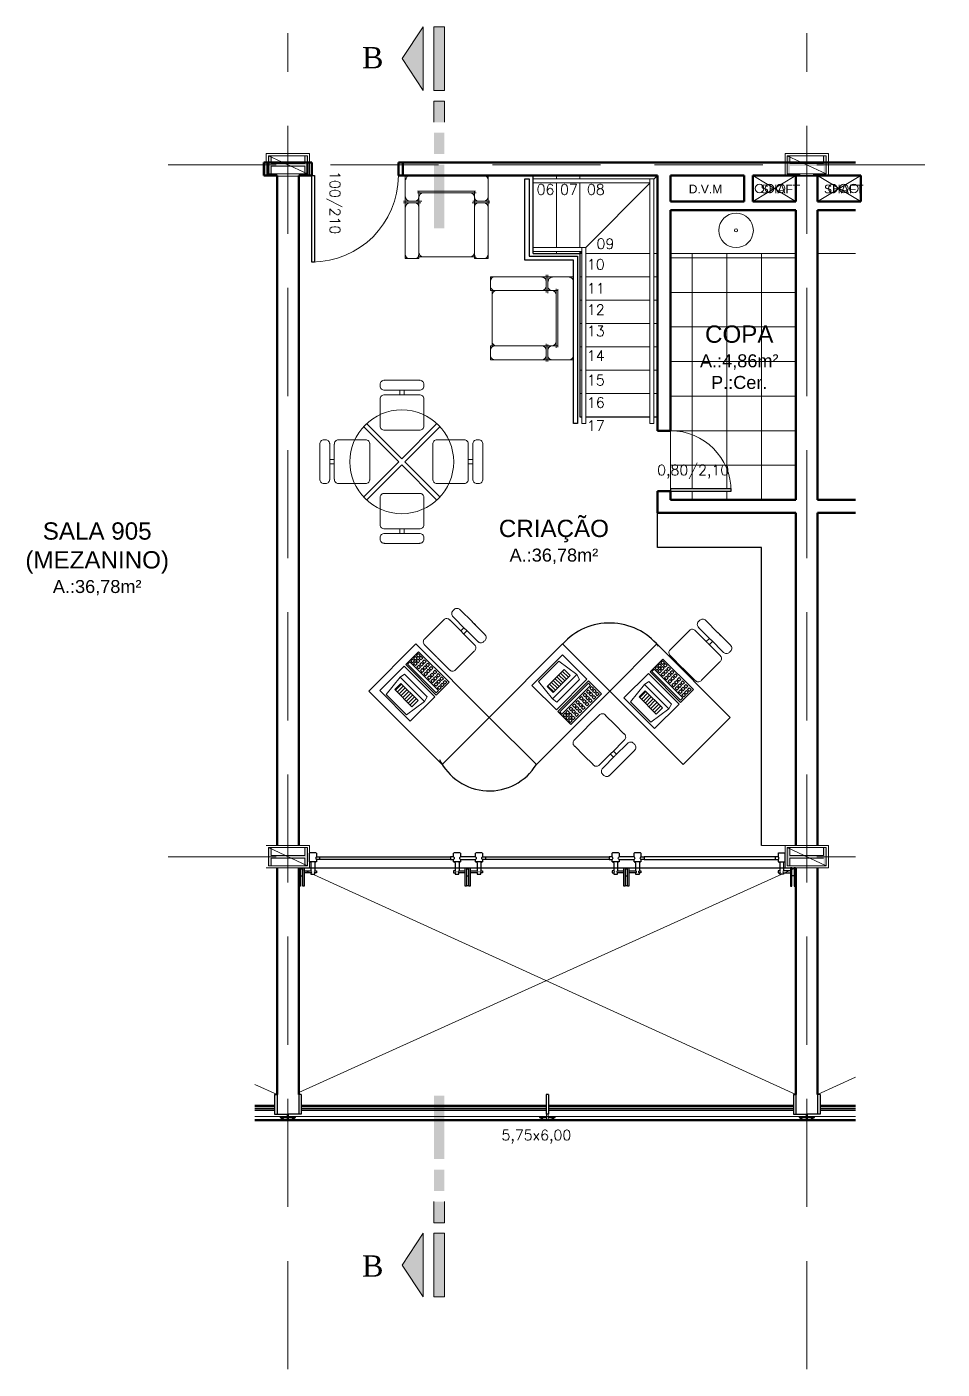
# Model space of a CAD drawing. Header units: millimetres. Extents: x 908.4 to 963.4, y 274.9 to 316.3.
# Drawn here: x 908.37 to 918.96, y 290.7 to 306.22 of the extents above; entities that cross this region are included whole.
import ezdxf

# ---------------------------------------------------------------- set-up
doc = ezdxf.new("R2010")
doc.units = ezdxf.units.MM
doc.header["$LTSCALE"] = 10
doc.linetypes.add('DASHED2', pattern=[0.375, 0.25, -0.125])
doc.layers.get('0').update_dxf_attribs({"color": 90})
for name, color, linetype, lineweight in [('CINZA', 252, 'Continuous', 13), ('cinza 03', 252, 'Continuous', 13), ('COR1', 90, 'Continuous', 13), ('COR2', 90, 'Continuous', 9), ('COTA', 90, 'Continuous', 9), ('HACHT', 90, 'Continuous', 9), ('HID', 16, 'Continuous', 20), ('linha estutura', 252, 'Continuous', 13), ('MOB', 90, 'Continuous', 13), ('PAREDES', 50, 'Continuous', 50), ('PAREDES 2', 1, 'Continuous', 50), ('Pilares', 16, 'Continuous', 20), ('pn 02', 16, 'Continuous', 20), ('PN-01', 90, 'Continuous', 13), ('PN-03', 180, 'Continuous', 30), ('texto', 16, 'Continuous', 20)]:
    doc.layers.add(name, color=color, linetype=linetype, lineweight=lineweight)
for name, color, linetype in [('ESCALERA', 90, 'Continuous'), ('OPCAO1', 90, 'Continuous'), ('VIDRO', 140, 'Continuous')]:
    doc.layers.add(name, color=color, linetype=linetype)
doc.styles.get("Standard").update_dxf_attribs({"font": 'simplex.shx'})

# ---------------------------------------------------------------- blocks, each defined once
blk = doc.blocks.new('peitoril1')
at = {"layer": 'ESCALERA'}
for p, q in [((-0.087, 0.129), (0.087, 0.129)), ((0.087, 0.098), (-0.087, 0.098))]:
    blk.add_line(p, q, dxfattribs=at)
for points in [[(-0.166, 0.17), (-0.16, 0.176)], [(-0.166, 0.17), (-0.166, 0.129)], [(-0.16, 0.176), (-0.135, 0.176)], [(-0.135, 0.176), (-0.093, 0.176)], [(-0.093, 0.176), (-0.087, 0.17)], [(-0.087, 0.129), (-0.087, 0.17)], [(0.087, 0.17), (0.093, 0.176)], [(0.087, 0.17), (0.087, 0.129)], [(0.093, 0.176), (0.119, 0.176)], [(0.119, 0.176), (0.161, 0.176)], [(0.161, 0.176), (0.167, 0.17)], [(0.167, 0.129), (0.167, 0.17)], [(-0.167, 0.129), (-0.202, 0.129), (-0.202, 0.098), (-0.167, 0.098)], [(-0.166, 0.099), (-0.166, 0.073), (-0.135, 0.073)], [(-0.166, 0.073), (-0.087, 0.073), (-0.087, 0.098)], [(-0.149, 0.059), (-0.149, -0.032)], [(-0.104, 0.059), (-0.104, -0.032)], [(0.104, 0), (-0.104, 0)], [(0.087, 0.073), (0.167, 0.073), (0.167, 0.098)], [(0.087, 0.098), (0.087, 0.073), (0.119, 0.073)], [(0.104, 0.059), (0.104, -0.032)], [(0.149, 0.059), (0.149, -0.032)], [(0.167, 0.129), (0.202, 0.129), (0.202, 0.098), (0.167, 0.098)], [(-0.149, -0.032), (-0.167, -0.032), (-0.167, -0.058), (-0.149, -0.058)], [(-0.104, -0.058), (-0.104, -0.071), (-0.149, -0.071), (-0.149, -0.058)], [(-0.026, -0.032), (-0.104, -0.032)], [(-0.104, -0.058), (-0.026, -0.058)], [(0.017, -0.008), (-0.01, -0.008)], [(0.017, -0.092), (-0.01, -0.092)], [(0.104, -0.032), (0.033, -0.032)], [(0.033, -0.058), (0.105, -0.058)], [(0.149, -0.058), (0.149, -0.071), (0.105, -0.071), (0.105, -0.058)], [(0.149, -0.032), (0.167, -0.032), (0.167, -0.058), (0.149, -0.058)], [(0.017, -0.202), (-0.01, -0.202)]]:
    blk.add_lwpolyline(points, dxfattribs=at)
for points in [[(-0.01, -0.21), (-0.01, 0), (-0.026, 0), (-0.026, -0.21)], [(0.033, -0.21), (0.033, 0), (0.017, 0), (0.017, -0.21)]]:
    blk.add_lwpolyline(points, close=True, dxfattribs=at)
for centre, radius, start, end in [((-0.177, 0.114), 0.0183, 303.7221, 56.3197), ((-0.172, 0.049), 0.0247, 22.7593, 77.2542), ((-0.081, 0.048), 0.0255, 102.7579, 156.0181), ((-0.077, 0.114), 0.0183, 123.6803, 236.2779), ((0.077, 0.114), 0.0183, 303.7221, 56.3197), ((0.082, 0.049), 0.0247, 22.7593, 77.2542), ((0.172, 0.048), 0.0255, 102.7579, 156.0181), ((0.177, 0.114), 0.0183, 123.6803, 236.2779), ((-0.155, -0.045), 0.0142, 296.1431, 64.1119), ((-0.098, -0.045), 0.0142, 115.274, 244.6765), ((0.098, -0.045), 0.0142, 296.1431, 64.1119), ((0.155, -0.045), 0.0142, 115.274, 244.6765)]:
    blk.add_arc(centre, radius, start, end, dxfattribs=at)
blk = doc.blocks.new('MICRO', base_point=(2350.3, 1440.6))
at = {"layer": 'MOB'}
for p, q in [((2300.1, 1399.9), (2300.1, 1439.9)), ((2300.1, 1439.9), (2350.1, 1439.9)), ((2308.2, 1437.8), (2304.5, 1412.2)), ((2341.6, 1437.8), (2308.2, 1437.8)), ((2344.3, 1412), (2341.6, 1437.8)), ((2350.1, 1439.9), (2350.1, 1399.9)), ((2310.6, 1416.7), (2310.6, 1426.7)), ((2310.6, 1426.7), (2338.5, 1426.7)), ((2338.5, 1416.7), (2310.6, 1416.7)), ((2313.6, 1416.7), (2313.6, 1426.7)), ((2316.6, 1416.7), (2316.6, 1426.7)), ((2319.6, 1416.7), (2319.6, 1426.7)), ((2322.6, 1416.7), (2322.6, 1426.7)), ((2325.6, 1416.7), (2325.6, 1426.7)), ((2328.6, 1416.7), (2328.6, 1426.7)), ((2331.6, 1416.7), (2331.6, 1426.7)), ((2334.6, 1416.7), (2334.6, 1426.7)), ((2337.6, 1416.7), (2337.6, 1426.7)), ((2338.5, 1426.7), (2338.5, 1416.7)), ((2350.1, 1399.9), (2300.1, 1399.9)), ((2300.1, 1397.3), (2350.1, 1397.3)), ((2300.1, 1376.3), (2300.1, 1397.3)), ((2304.5, 1412.2), (2306.3, 1406)), ((2344.3, 1412), (2304.5, 1412.2)), ((2306.3, 1406), (2343.3, 1406)), ((2343.3, 1406), (2344.3, 1412)), ((2350.1, 1397.3), (2350.1, 1376.3)), ((2302.1, 1391.8), (2302.1, 1395.4)), ((2302.1, 1395.4), (2349, 1395.4)), ((2349, 1391.8), (2302.1, 1391.8)), ((2305.1, 1390.2), (2302.1, 1390.2)), ((2302.1, 1390.2), (2302.1, 1387.2)), ((2302.1, 1387.2), (2305.1, 1387.2)), ((2302.1, 1385.7), (2302.1, 1382.7)), ((2305.1, 1385.7), (2302.1, 1385.7)), ((2302.1, 1382.7), (2305.1, 1382.7)), ((2305.1, 1387.2), (2305.1, 1390.2)), ((2305.1, 1382.7), (2305.1, 1385.7)), ((2307.6, 1390.2), (2310.6, 1390.2)), ((2307.6, 1387.2), (2307.6, 1390.2)), ((2310.6, 1387.2), (2307.6, 1387.2)), ((2307.6, 1382.7), (2307.6, 1385.7)), ((2307.6, 1385.7), (2310.6, 1385.7)), ((2310.6, 1382.7), (2307.6, 1382.7)), ((2310.6, 1390.2), (2310.6, 1387.2)), ((2310.6, 1385.7), (2310.6, 1382.7)), ((2316.2, 1390.2), (2313.2, 1390.2)), ((2313.2, 1390.2), (2313.2, 1387.2)), ((2313.2, 1387.2), (2316.2, 1387.2)), ((2313.2, 1385.7), (2313.2, 1382.7)), ((2316.2, 1385.7), (2313.2, 1385.7)), ((2313.2, 1382.7), (2316.2, 1382.7)), ((2316.2, 1387.2), (2316.2, 1390.2)), ((2316.2, 1382.7), (2316.2, 1385.7)), ((2318.7, 1390.2), (2321.7, 1390.2)), ((2318.7, 1387.2), (2318.7, 1390.2)), ((2321.7, 1387.2), (2318.7, 1387.2)), ((2318.7, 1382.7), (2318.7, 1385.7)), ((2318.7, 1385.7), (2321.7, 1385.7)), ((2321.7, 1382.7), (2318.7, 1382.7)), ((2321.7, 1390.2), (2321.7, 1387.2)), ((2321.7, 1385.7), (2321.7, 1382.7)), ((2327.8, 1390.2), (2324.8, 1390.2)), ((2324.8, 1390.2), (2324.8, 1387.2)), ((2324.8, 1387.2), (2327.8, 1387.2)), ((2324.8, 1385.7), (2324.8, 1382.7)), ((2327.8, 1385.7), (2324.8, 1385.7)), ((2324.8, 1382.7), (2327.8, 1382.7)), ((2327.8, 1387.2), (2327.8, 1390.2)), ((2327.8, 1382.7), (2327.8, 1385.7)), ((2330.3, 1390.2), (2333.3, 1390.2)), ((2330.3, 1387.2), (2330.3, 1390.2)), ((2333.3, 1387.2), (2330.3, 1387.2)), ((2330.3, 1382.7), (2330.3, 1385.7)), ((2330.3, 1385.7), (2333.3, 1385.7)), ((2333.3, 1382.7), (2330.3, 1382.7)), ((2333.3, 1390.2), (2333.3, 1387.2)), ((2333.3, 1385.7), (2333.3, 1382.7)), ((2338.9, 1390.2), (2335.9, 1390.2)), ((2335.9, 1390.2), (2335.9, 1387.2)), ((2335.9, 1387.2), (2338.9, 1387.2)), ((2335.9, 1385.7), (2335.9, 1382.7)), ((2338.9, 1385.7), (2335.9, 1385.7)), ((2335.9, 1382.7), (2338.9, 1382.7)), ((2338.9, 1387.2), (2338.9, 1390.2)), ((2338.9, 1382.7), (2338.9, 1385.7)), ((2341.4, 1390.2), (2344.4, 1390.2)), ((2341.4, 1387.2), (2341.4, 1390.2)), ((2344.4, 1387.2), (2341.4, 1387.2)), ((2341.4, 1382.7), (2341.4, 1385.7)), ((2341.4, 1385.7), (2344.4, 1385.7)), ((2344.4, 1382.7), (2341.4, 1382.7)), ((2344.4, 1390.2), (2344.4, 1387.2)), ((2344.4, 1385.7), (2344.4, 1382.7)), ((2348.9, 1390.2), (2345.9, 1390.2)), ((2345.9, 1390.2), (2345.9, 1387.2)), ((2345.9, 1387.2), (2348.9, 1387.2)), ((2345.9, 1385.7), (2345.9, 1382.7)), ((2348.9, 1385.7), (2345.9, 1385.7)), ((2345.9, 1382.7), (2348.9, 1382.7)), ((2348.9, 1387.2), (2348.9, 1390.2)), ((2348.9, 1382.7), (2348.9, 1385.7)), ((2349, 1395.4), (2349, 1391.8)), ((2350.1, 1376.3), (2300.1, 1376.3)), ((2305.1, 1381.1), (2302.1, 1381.1)), ((2302.1, 1381.1), (2302.1, 1378.1)), ((2302.1, 1378.1), (2305.1, 1378.1)), ((2305.1, 1378.1), (2305.1, 1381.1)), ((2307.6, 1381.1), (2310.6, 1381.1)), ((2307.6, 1378.1), (2307.6, 1381.1)), ((2310.6, 1378.1), (2307.6, 1378.1)), ((2310.6, 1381.1), (2310.6, 1378.1)), ((2316.2, 1381.1), (2313.2, 1381.1)), ((2313.2, 1381.1), (2313.2, 1378.1)), ((2313.2, 1378.1), (2316.2, 1378.1)), ((2316.2, 1378.1), (2316.2, 1381.1)), ((2318.7, 1381.1), (2321.7, 1381.1)), ((2318.7, 1378.1), (2318.7, 1381.1)), ((2321.7, 1378.1), (2318.7, 1378.1)), ((2321.7, 1381.1), (2321.7, 1378.1)), ((2327.8, 1381.1), (2324.8, 1381.1)), ((2324.8, 1381.1), (2324.8, 1378.1)), ((2324.8, 1378.1), (2327.8, 1378.1)), ((2327.8, 1378.1), (2327.8, 1381.1)), ((2330.3, 1381.1), (2333.3, 1381.1)), ((2330.3, 1378.1), (2330.3, 1381.1)), ((2333.3, 1378.1), (2330.3, 1378.1)), ((2333.3, 1381.1), (2333.3, 1378.1)), ((2338.9, 1381.1), (2335.9, 1381.1)), ((2335.9, 1381.1), (2335.9, 1378.1)), ((2335.9, 1378.1), (2338.9, 1378.1)), ((2338.9, 1378.1), (2338.9, 1381.1)), ((2341.4, 1381.1), (2344.4, 1381.1)), ((2341.4, 1378.1), (2341.4, 1381.1)), ((2344.4, 1378.1), (2341.4, 1378.1)), ((2344.4, 1381.1), (2344.4, 1378.1)), ((2348.9, 1381.1), (2345.9, 1381.1)), ((2345.9, 1381.1), (2345.9, 1378.1)), ((2345.9, 1378.1), (2348.9, 1378.1)), ((2348.9, 1378.1), (2348.9, 1381.1))]:
    blk.add_line(p, q, dxfattribs=at)
blk = doc.blocks.new('CAD1', base_point=(2240.5, 1414.4))
at = {"layer": 'MOB'}
for p, q in [((2220.4, 1471.9), (2240.4, 1471.9)), ((2220.4, 1460.3), (2240.4, 1460.3)), ((2240.8, 1471.9), (2235.8, 1471.9)), ((2238.1, 1455.2), (2238.1, 1460.2)), ((2260.7, 1471.9), (2240.7, 1471.9)), ((2260.7, 1460.3), (2240.7, 1460.3)), ((2243.1, 1455.2), (2243.1, 1460.2)), ((2215.4, 1449.5), (2215.4, 1434.6)), ((2220.4, 1455.1), (2240.4, 1455.1)), ((2260.8, 1455.1), (2240.8, 1455.1)), ((2265.8, 1449.5), (2265.8, 1434.6)), ((2215.4, 1419.7), (2215.4, 1434.6)), ((2265.8, 1419.7), (2265.8, 1434.6)), ((2220.4, 1414.1), (2240.4, 1414.1)), ((2260.8, 1414.1), (2240.8, 1414.1))]:
    blk.add_line(p, q, dxfattribs=at)
for centre, radius, start, end in [((2219.9, 1467.2), 4.62, 95.5332, 192.8921), ((2219.9, 1465.1), 4.62, 167.1079, 264.4668), ((2220.4, 1468.5), 3.39, 90, 107.4505), ((2220.4, 1463.7), 3.39, 252.5495, 270), ((2260.7, 1468.5), 3.39, 72.5495, 90), ((2260.7, 1463.7), 3.39, 270, 287.4505), ((2261.2, 1467.2), 4.62, 347.1079, 84.4668), ((2261.2, 1465.1), 4.62, 275.5332, 12.8921), ((2219.9, 1450.4), 4.62, 95.5332, 192.8921), ((2220.4, 1451.7), 3.39, 90, 107.4505), ((2260.7, 1451.7), 3.39, 72.5495, 90), ((2261.3, 1450.4), 4.62, 347.1079, 84.4668), ((2219.9, 1418.8), 4.62, 167.1079, 264.4668), ((2220.4, 1417.7), 3.57, 253.5636, 270), ((2260.7, 1417.7), 3.57, 270, 286.4364), ((2261.3, 1418.8), 4.62, 275.5332, 12.8921)]:
    blk.add_arc(centre, radius, start, end, dxfattribs=at)
blk = doc.blocks.new('sofa1l')
at = {"layer": 'COR1'}
for p, q in [((-0.5, 0.644), (-0.288, 0.644)), ((-0.5, 0.624), (-0.298, 0.624)), ((-0.339, 0.74), (0.341, 0.74)), ((-0.336, 0.76), (0.333, 0.76)), ((-0.32, -0.02), (-0.32, 0.76)), ((0.295, 0.624), (0.5, 0.624)), ((0.302, 0.644), (0.5, 0.644)), ((0.32, 0.76), (0.32, -0.02))]:
    blk.add_line(p, q, dxfattribs=at)
for centre, start, end in [((-0.424, 0.89), 90, 180), ((0.43, 0.89), 360, 90), ((-0.425, 0.696), 180, 270), ((-0.425, 0.576), 90, 180), ((-0.37, 0.694), 270, 360), ((-0.37, 0.574), 360, 90), ((-0.27, 0.69), 90, 180), ((0.27, 0.69), 360, 90), ((0.37, 0.694), 180, 270), ((0.37, 0.574), 90, 180), ((0.43, 0.694), 270, 360), ((0.43, 0.574), 360, 90), ((-0.43, 0.03), 180, 270), ((-0.37, 0.03), 270, 360), ((-0.27, 0.05), 180, 270), ((0.27, 0.05), 270, 360), ((0.37, 0.03), 180, 270), ((0.43, 0.03), 270, 360)]:
    blk.add_arc(centre, 0.05, start, end, dxfattribs=at)
at = {"layer": 'COR2'}
for p, q in [((-0.48, 0.94), (0.48, 0.94)), ((-0.48, -0.02), (-0.48, 0.94)), ((0.48, 0.94), (0.48, -0.02)), ((0.32, 0), (-0.32, 0)), ((-0.32, -0.02), (-0.48, -0.02)), ((0.48, -0.02), (0.32, -0.02))]:
    blk.add_line(p, q, dxfattribs=at)

msp = doc.modelspace()

# ---------------------------------------------------------------- hatches: boundary and pattern name
at = {"layer": 'cinza 03'}
h = msp.add_hatch(dxfattribs=at)
h.set_pattern_fill('_USER', color=256, scale=0.4, style=0, double=1, pattern_type=0)
h.set_pattern_definition([(0, (917.2645, 300.747), (0, 0.4), []), (90, (917.2645, 300.747), (-0.4, 2e-17), [])])
h.paths.add_polyline_path([(917.265, 303.597), (915.815, 303.597), (915.815, 301.547, -0.401712), (916.514, 300.877), (916.515, 300.877), (916.515, 300.847), (915.815, 300.847), (915.815, 300.747), (917.265, 300.747)])
h.paths.add_polyline_path([(915.815, 301.547), (915.815, 300.877), (916.514, 300.877, 0.401712)], flags=16)
h.paths.add_polyline_path([(916.106, 302.814), (917.111, 302.814), (917.111, 301.889), (916.106, 301.889)], flags=24)
h.paths.add_polyline_path([(915.614, 300.947), (916.574, 300.947), (916.574, 301.221), (915.614, 301.221)], flags=9)
at = {"layer": 'Pilares'}
for points in [[(911.165, 304.727), (911.165, 304.517), (911.195, 304.517), (911.195, 304.607), (911.585, 304.607), (911.585, 304.517), (911.615, 304.517), (911.615, 304.727), (911.585, 304.727), (911.585, 304.637), (911.195, 304.637), (911.195, 304.727)], [(917.165, 304.727), (917.165, 304.517), (917.195, 304.517), (917.195, 304.607), (917.585, 304.607), (917.585, 304.517), (917.615, 304.517), (917.615, 304.727), (917.585, 304.727), (917.585, 304.637), (917.195, 304.637), (917.195, 304.727)], [(911.165, 296.727), (911.165, 296.517), (911.195, 296.517), (911.195, 296.607), (911.585, 296.607), (911.585, 296.517), (911.615, 296.517), (911.615, 296.727), (911.585, 296.727), (911.585, 296.637), (911.195, 296.637), (911.195, 296.727)], [(917.165, 296.727), (917.165, 296.517), (917.195, 296.517), (917.195, 296.607), (917.585, 296.607), (917.585, 296.517), (917.615, 296.517), (917.615, 296.727), (917.585, 296.727), (917.585, 296.637), (917.195, 296.637), (917.195, 296.727)]]:
    msp.add_hatch(color=256, dxfattribs=at).paths.add_polyline_path(points)
at = {"layer": 'PN-01', "ltscale": 0.05}
h = msp.add_hatch(color=256, dxfattribs=at)
h.paths.add_polyline_path([(912.71, 305.849), (912.955, 306.217), (912.955, 305.482)])
h.paths.add_polyline_path([(913.078, 305.482), (913.078, 306.217), (913.2, 306.217), (913.2, 305.482)])
h.paths.add_polyline_path([(913.078, 305.114), (913.078, 305.359), (913.2, 305.359), (913.2, 305.114)])
h.paths.add_polyline_path([(913.078, 304.747), (913.078, 304.992), (913.2, 304.992), (913.2, 304.747)])
h.paths.add_polyline_path([(913.078, 304.262), (913.078, 304.624), (913.2, 304.624), (913.2, 304.262)])
h.paths.add_polyline_path([(913.078, 303.889), (913.078, 304.262), (913.2, 304.262), (913.2, 303.889)])
h = msp.add_hatch(color=256, dxfattribs=at)
h.paths.add_polyline_path([(912.71, 291.901), (912.955, 291.534), (912.955, 292.269)])
h.paths.add_polyline_path([(913.078, 292.269), (913.078, 291.534), (913.2, 291.534), (913.2, 292.269)])
h.paths.add_polyline_path([(913.078, 292.636), (913.078, 292.391), (913.2, 292.391), (913.2, 292.636)])
h.paths.add_polyline_path([(913.078, 293.004), (913.078, 292.759), (913.2, 292.759), (913.2, 293.004)])
h.paths.add_polyline_path([(913.078, 293.488), (913.078, 293.126), (913.2, 293.126), (913.2, 293.488)])
h.paths.add_polyline_path([(913.078, 293.861), (913.078, 293.488), (913.2, 293.488), (913.2, 293.861)])

# ---------------------------------------------------------------- linework, layer by layer
at = {"layer": 'CINZA'}
for p, q in [((911.235, 293.744), (911.006, 293.744)), ((911.235, 293.729), (911.006, 293.729)), ((911.235, 293.71), (911.006, 293.71)), ((911.235, 293.695), (911.006, 293.695)), ((914.375, 293.744), (911.545, 293.744)), ((914.375, 293.729), (911.545, 293.729)), ((914.375, 293.71), (911.545, 293.71)), ((914.375, 293.695), (911.545, 293.695)), ((917.235, 293.744), (914.405, 293.744)), ((917.235, 293.729), (914.405, 293.729)), ((917.235, 293.71), (914.405, 293.71)), ((917.235, 293.695), (914.405, 293.695)), ((917.955, 293.744), (917.545, 293.744)), ((917.955, 293.729), (917.545, 293.729)), ((917.955, 293.71), (917.545, 293.71)), ((917.955, 293.695), (917.545, 293.695))]:
    msp.add_line(p, q, dxfattribs=at)
at = {"layer": 'cinza 03'}
for p, q in [((917.265, 304.197), (916.765, 304.497)), ((916.765, 304.197), (917.265, 304.497)), ((917.315, 304.497), (917.465, 304.497)), ((917.465, 304.497), (917.315, 304.497)), ((917.315, 304.497), (917.465, 304.497)), ((917.465, 304.497), (917.315, 304.497)), ((917.515, 304.197), (918.015, 304.497)), ((918.015, 304.197), (917.515, 304.497)), ((915.815, 300.847), (915.815, 301.547))]:
    msp.add_line(p, q, dxfattribs=at)
for centre in [(916.844, 304.347), (916.959, 304.347), (917.088, 304.347), (917.691, 304.347), (917.82, 304.347), (917.935, 304.347)]:
    msp.add_circle(centre, 0.05, dxfattribs=at)
for centre, radius, start, end in [((911.668, 304.497), 1, 270, 0), ((915.815, 300.847), 0.7, 0, 90)]:
    msp.add_arc(centre, radius, start, end, dxfattribs=at)
at = {"layer": 'ESCALERA'}
for p, q in [((911.755, 296.621), (913.271, 296.621)), ((913.271, 296.59), (911.755, 296.59)), ((913.675, 296.621), (915.104, 296.621)), ((915.104, 296.59), (913.675, 296.59)), ((917.024, 296.621), (915.508, 296.621)), ((915.508, 296.59), (917.024, 296.59))]:
    msp.add_line(p, q, dxfattribs=at)
for points in [[(911.64, 296.565), (911.64, 296.662)], [(911.688, 296.668), (911.646, 296.668)], [(911.713, 296.668), (911.688, 296.668)], [(911.719, 296.591), (911.719, 296.565), (911.688, 296.565)], [(911.719, 296.662), (911.713, 296.668)], [(911.719, 296.662), (911.719, 296.621)], [(911.719, 296.621), (911.755, 296.621), (911.755, 296.59), (911.719, 296.59)], [(917.06, 296.621), (917.024, 296.621), (917.024, 296.59), (917.06, 296.59)], [(917.06, 296.662), (917.066, 296.668)], [(917.06, 296.662), (917.06, 296.621)], [(917.06, 296.591), (917.06, 296.565), (917.091, 296.565)], [(917.066, 296.668), (917.091, 296.668)], [(917.091, 296.668), (917.133, 296.668)], [(917.14, 296.565), (917.14, 296.662)], [(911.535, 296.484), (911.563, 296.484)], [(911.579, 296.46), (911.657, 296.46)], [(911.657, 296.434), (911.579, 296.434)], [(911.719, 296.565), (911.64, 296.565)], [(911.657, 296.551), (911.657, 296.46)], [(911.657, 296.434), (911.657, 296.421), (911.702, 296.421), (911.702, 296.434)], [(911.702, 296.551), (911.702, 296.46)], [(911.702, 296.46), (911.72, 296.46), (911.72, 296.434), (911.702, 296.434)], [(917.077, 296.46), (917.059, 296.46), (917.059, 296.434), (917.077, 296.434)], [(917.06, 296.565), (917.14, 296.565)], [(917.077, 296.551), (917.077, 296.46)], [(917.122, 296.434), (917.122, 296.421), (917.077, 296.421), (917.077, 296.434)], [(917.122, 296.551), (917.122, 296.46)], [(917.2, 296.46), (917.122, 296.46)], [(917.122, 296.434), (917.2, 296.434)], [(917.244, 296.484), (917.216, 296.484)], [(911.535, 296.4), (911.563, 296.4)], [(917.244, 296.4), (917.216, 296.4)]]:
    msp.add_lwpolyline(points, dxfattribs=at)
for points in [[(911.519, 296.282), (911.519, 296.492), (911.535, 296.492), (911.535, 296.282)], [(911.563, 296.282), (911.563, 296.492), (911.579, 296.492), (911.579, 296.282)], [(917.216, 296.282), (917.216, 296.492), (917.2, 296.492), (917.2, 296.282)], [(917.26, 296.282), (917.26, 296.492), (917.244, 296.492), (917.244, 296.282)]]:
    msp.add_lwpolyline(points, close=True, dxfattribs=at)
for centre, radius, start, end in [((911.73, 296.606), 0.0183, 123.6803, 236.2779), ((917.049, 296.606), 0.0183, 303.7221, 56.3197), ((911.634, 296.54), 0.0255, 23.9819, 77.2421), ((911.651, 296.447), 0.0142, 295.3235, 64.726), ((911.708, 296.447), 0.0142, 115.8881, 243.8569), ((911.724, 296.541), 0.0247, 102.7458, 157.2407), ((917.055, 296.541), 0.0247, 22.7593, 77.2542), ((917.071, 296.447), 0.0142, 296.1431, 64.1119), ((917.128, 296.447), 0.0142, 115.274, 244.6765), ((917.145, 296.54), 0.0255, 102.7579, 156.0181)]:
    msp.add_arc(centre, radius, start, end, dxfattribs=at)
at = {"layer": 'HACHT'}
for p, q in [((911.235, 293.749), (911.006, 293.749)), ((911.235, 293.689), (911.006, 293.689)), ((914.375, 293.749), (911.545, 293.749)), ((914.375, 293.689), (911.545, 293.689)), ((917.235, 293.749), (914.405, 293.749)), ((917.235, 293.689), (914.405, 293.689)), ((917.955, 293.749), (917.545, 293.749)), ((917.955, 293.689), (917.545, 293.689)), ((911.398, 293.583), (911.381, 293.583)), ((911.381, 293.583), (911.398, 293.583)), ((911.398, 293.583), (911.381, 293.583)), ((911.381, 293.583), (911.398, 293.583)), ((914.398, 293.583), (914.381, 293.583)), ((917.398, 293.583), (917.381, 293.583)), ((917.381, 293.583), (917.398, 293.583))]:
    msp.add_line(p, q, dxfattribs=at)
at = {"layer": 'HID'}
for p, q in [((917.265, 303.597), (915.815, 303.597)), ((917.515, 303.597), (917.955, 303.597))]:
    msp.add_line(p, q, dxfattribs=at)
for radius in [0.2, 0.0172]:
    msp.add_circle((916.572, 303.864), radius, dxfattribs=at)
at = {"layer": 'linha estutura', "linetype": 'DASHED2', "ltscale": 0.5}
for p, q in [((911.39, 290.698), (911.39, 306.142)), ((917.39, 290.698), (917.39, 306.142)), ((910.006, 304.622), (918.955, 304.622)), ((910.006, 296.622), (917.955, 296.622))]:
    msp.add_line(p, q, dxfattribs=at)
at = {"layer": 'linha estutura'}
for p, q in [((912.265, 301.595), (912.671, 301.188)), ((912.3, 301.63), (912.707, 301.223)), ((912.707, 301.223), (913.113, 301.63)), ((912.742, 301.188), (913.149, 301.595)), ((912.265, 300.781), (912.671, 301.188)), ((912.3, 300.746), (912.707, 301.153)), ((912.707, 301.153), (913.113, 300.746)), ((912.742, 301.188), (913.149, 300.781)), ((917.14, 296.752), (916.865, 296.752))]:
    msp.add_line(p, q, dxfattribs=at)
at = {"layer": 'OPCAO1'}
for p, q in [((915.665, 300.197), (915.665, 300.597)), ((916.865, 300.197), (915.665, 300.197)), ((916.865, 296.752), (916.865, 300.197)), ((912.87, 299.082), (912.326, 298.537)), ((913.719, 298.233), (912.87, 299.082)), ((913.719, 298.233), (914.567, 299.082)), ((914.567, 299.082), (915.112, 298.537)), ((915.656, 299.082), (915.112, 298.537)), ((916.505, 298.233), (915.656, 299.082)), ((912.326, 298.537), (913.174, 297.689)), ((915.112, 298.537), (914.263, 297.689)), ((915.112, 298.537), (915.96, 297.689)), ((913.174, 297.689), (913.719, 298.233)), ((914.263, 297.689), (913.719, 298.233)), ((915.96, 297.689), (916.505, 298.233))]:
    msp.add_line(p, q, dxfattribs=at)
for centre, radius, start, end in [((915.112, 298.591), 0.733, 39.5554, 137.9704), ((913.719, 298.02), 0.637, 205.4436, 328.7159)]:
    msp.add_arc(centre, radius, start, end, dxfattribs=at)
at = {"layer": 'PAREDES'}
for p, q in [((911.112, 304.647), (911.112, 304.497)), ((911.162, 304.647), (911.162, 304.497)), ((911.618, 304.647), (911.618, 304.497)), ((911.668, 304.647), (911.668, 304.497)), ((912.668, 304.647), (912.668, 304.497)), ((912.718, 304.647), (912.718, 304.497))]:
    msp.add_line(p, q, dxfattribs=at)
at = {"layer": 'PAREDES 2'}
for p, q in [((911.112, 304.647), (911.668, 304.647)), ((912.718, 304.647), (912.668, 304.647)), ((912.668, 304.647), (917.955, 304.647)), ((911.112, 304.497), (911.265, 304.497)), ((911.265, 304.497), (911.265, 296.752)), ((911.515, 304.497), (911.515, 296.752)), ((911.515, 304.497), (911.668, 304.497)), ((915.665, 304.497), (912.668, 304.497)), ((915.665, 304.497), (915.665, 301.547)), ((915.815, 304.497), (915.815, 304.197)), ((915.815, 304.497), (916.665, 304.497)), ((916.665, 304.497), (915.815, 304.497)), ((916.665, 304.497), (916.115, 304.497)), ((916.665, 304.197), (916.665, 304.497)), ((917.265, 304.497), (916.765, 304.497)), ((917.315, 304.497), (916.765, 304.497)), ((916.765, 304.497), (917.315, 304.497)), ((916.765, 304.197), (916.765, 304.497)), ((917.265, 304.197), (917.265, 304.497)), ((917.265, 304.197), (917.265, 304.497)), ((917.465, 304.497), (918.015, 304.497)), ((918.015, 304.497), (917.465, 304.497)), ((917.515, 304.497), (918.015, 304.497)), ((917.515, 304.197), (917.515, 304.497)), ((917.515, 304.197), (917.515, 304.497)), ((918.015, 304.497), (917.515, 304.497)), ((918.015, 304.197), (918.015, 304.497)), ((916.665, 304.197), (915.815, 304.197)), ((917.265, 304.197), (916.765, 304.197)), ((917.515, 304.197), (918.015, 304.197)), ((917.265, 304.097), (915.815, 304.097)), ((915.815, 304.097), (915.815, 301.547)), ((917.265, 300.747), (917.265, 304.097)), ((917.265, 300.747), (917.265, 304.097)), ((917.515, 304.097), (917.955, 304.097)), ((917.515, 300.747), (917.515, 304.097)), ((917.515, 300.747), (917.515, 304.097)), ((915.815, 301.547), (915.665, 301.547)), ((915.815, 300.847), (915.665, 300.847)), ((915.665, 300.847), (915.665, 300.747)), ((915.815, 300.847), (915.815, 300.747)), ((915.665, 300.747), (915.665, 300.597)), ((917.265, 300.747), (915.815, 300.747)), ((917.515, 300.747), (917.955, 300.747)), ((917.265, 300.597), (915.665, 300.597)), ((917.265, 296.752), (917.265, 300.597)), ((917.515, 300.597), (917.955, 300.597)), ((917.515, 296.752), (917.515, 300.597)), ((911.265, 296.492), (911.265, 293.872)), ((911.515, 296.492), (911.515, 293.872)), ((917.265, 293.872), (917.265, 296.492)), ((917.515, 293.872), (917.515, 296.492))]:
    msp.add_line(p, q, dxfattribs=at)
at = {"layer": 'Pilares'}
for p, q in [((911.14, 304.752), (911.14, 304.492)), ((911.14, 304.752), (911.64, 304.752)), ((911.165, 304.727), (911.615, 304.727)), ((911.615, 304.517), (911.165, 304.727)), ((911.64, 304.752), (911.64, 304.492)), ((917.14, 304.752), (917.14, 304.492)), ((917.14, 304.752), (917.64, 304.752)), ((917.165, 304.727), (917.615, 304.727)), ((917.615, 304.517), (917.165, 304.727)), ((917.195, 304.637), (917.195, 304.727)), ((917.585, 304.637), (917.585, 304.727)), ((917.64, 304.752), (917.64, 304.492)), ((911.14, 304.492), (911.64, 304.492)), ((911.165, 304.517), (911.615, 304.517)), ((917.64, 304.492), (917.14, 304.492)), ((917.615, 304.517), (917.165, 304.517)), ((917.195, 304.637), (917.585, 304.637)), ((911.14, 296.752), (911.64, 296.752)), ((911.165, 296.727), (911.615, 296.727)), ((911.615, 296.517), (911.165, 296.727)), ((911.64, 296.752), (911.64, 296.492)), ((917.14, 296.752), (917.14, 296.492)), ((917.14, 296.752), (917.64, 296.752)), ((917.165, 296.727), (917.615, 296.727)), ((917.615, 296.517), (917.165, 296.727)), ((917.195, 296.637), (917.195, 296.727)), ((917.585, 296.637), (917.585, 296.727)), ((917.64, 296.752), (917.64, 296.492)), ((917.195, 296.637), (917.585, 296.637)), ((917.195, 296.517), (917.195, 296.607)), ((917.195, 296.607), (917.585, 296.607)), ((911.14, 296.492), (911.64, 296.492)), ((911.165, 296.517), (911.615, 296.517)), ((917.14, 296.492), (917.64, 296.492)), ((917.165, 296.517), (917.615, 296.517))]:
    msp.add_line(p, q, dxfattribs=at)
at = {"layer": 'Pilares', "linetype": 'Continuous'}
for p, q in [((911.195, 304.637), (911.195, 304.727)), ((911.585, 304.637), (911.585, 304.727)), ((911.195, 304.637), (911.585, 304.637)), ((911.195, 304.517), (911.195, 304.607)), ((911.195, 304.607), (911.585, 304.607)), ((911.585, 304.517), (911.585, 304.607)), ((911.195, 296.637), (911.195, 296.727)), ((911.585, 296.637), (911.585, 296.727)), ((911.195, 296.637), (911.585, 296.637)), ((911.195, 296.517), (911.195, 296.607)), ((911.195, 296.607), (911.585, 296.607)), ((911.585, 296.517), (911.585, 296.607))]:
    msp.add_line(p, q, dxfattribs=at)
for points in [[(911.195, 304.727), (911.165, 304.727), (911.165, 304.517), (911.195, 304.517)], [(911.585, 304.517), (911.615, 304.517), (911.615, 304.727), (911.585, 304.727)], [(911.195, 296.727), (911.165, 296.727), (911.165, 296.517), (911.195, 296.517)], [(911.585, 296.517), (911.615, 296.517), (911.615, 296.727), (911.585, 296.727)]]:
    msp.add_lwpolyline(points, dxfattribs=at)
at = {"layer": 'Pilares'}
for points in [[(917.195, 304.727), (917.165, 304.727), (917.165, 304.517), (917.195, 304.517)], [(917.585, 304.517), (917.615, 304.517), (917.615, 304.727), (917.585, 304.727)], [(917.195, 296.727), (917.165, 296.727), (917.165, 296.517), (917.195, 296.517)], [(917.585, 296.517), (917.615, 296.517), (917.615, 296.727), (917.585, 296.727)]]:
    msp.add_lwpolyline(points, dxfattribs=at)
at = {"layer": 'pn 02', "ltscale": 0.05}
for p, q in [((912.955, 306.217), (912.71, 305.849)), ((912.955, 306.217), (912.955, 305.482)), ((912.955, 306.217), (912.955, 305.482)), ((912.955, 291.534), (912.955, 292.269)), ((912.955, 291.534), (912.955, 292.269)), ((912.955, 291.534), (912.71, 291.901))]:
    msp.add_line(p, q, dxfattribs=at)
at = {"layer": 'pn 02'}
for p, q in [((912.955, 305.482), (912.955, 306.217)), ((913.078, 305.482), (913.078, 306.217)), ((913.078, 306.217), (913.2, 306.217)), ((913.2, 306.217), (913.2, 305.482)), ((913.2, 305.482), (913.078, 305.482)), ((913.2, 305.482), (913.078, 305.482)), ((913.2, 305.359), (913.078, 305.359)), ((913.078, 305.114), (913.078, 305.359)), ((913.2, 305.359), (913.078, 305.359)), ((913.078, 305.114), (913.078, 305.359)), ((913.2, 305.359), (913.2, 305.114)), ((913.2, 305.359), (913.2, 305.114)), ((913.078, 292.636), (913.078, 292.391)), ((913.2, 292.391), (913.2, 292.636)), ((913.2, 292.391), (913.078, 292.391)), ((912.955, 292.269), (912.955, 291.534)), ((913.078, 292.269), (913.078, 291.534)), ((913.2, 292.269), (913.078, 292.269)), ((913.2, 291.534), (913.2, 292.269)), ((913.078, 291.534), (913.2, 291.534))]:
    msp.add_line(p, q, dxfattribs=at)
at = {"layer": 'PN-01', "ltscale": 0.05}
for p, q in [((912.71, 305.849), (912.955, 305.482)), ((912.71, 291.901), (912.955, 292.269))]:
    msp.add_line(p, q, dxfattribs=at)
at = {"layer": 'PN-01'}
for p, q in [((914.495, 304.461), (914.495, 304.497)), ((914.765, 304.461), (914.765, 304.497)), ((915.623, 304.456), (915.665, 304.497)), ((914.495, 303.667), (914.495, 304.414)), ((914.765, 303.667), (914.765, 304.414)), ((914.834, 303.667), (915.576, 304.408)), ((914.495, 303.597), (914.495, 303.619)), ((914.765, 303.597), (914.765, 303.619)), ((914.765, 303.597), (914.787, 303.619)), ((914.765, 303.597), (914.787, 303.597)), ((914.834, 303.597), (915.576, 303.597)), ((915.623, 303.597), (915.665, 303.597)), ((914.765, 303.327), (914.787, 303.327)), ((914.834, 303.327), (915.576, 303.327)), ((915.623, 303.327), (915.665, 303.327)), ((914.765, 303.057), (914.787, 303.057)), ((914.834, 303.057), (915.576, 303.057)), ((915.623, 303.057), (915.665, 303.057)), ((914.765, 302.787), (914.787, 302.787)), ((914.834, 302.787), (915.576, 302.787)), ((915.623, 302.787), (915.665, 302.787)), ((914.765, 302.517), (914.787, 302.517)), ((914.834, 302.517), (915.576, 302.517)), ((915.623, 302.517), (915.665, 302.517)), ((914.765, 302.247), (914.787, 302.247)), ((914.834, 302.247), (915.576, 302.247)), ((915.623, 302.247), (915.665, 302.247)), ((914.765, 301.977), (914.787, 301.977)), ((914.834, 301.977), (915.576, 301.977)), ((915.623, 301.977), (915.665, 301.977)), ((917.265, 296.492), (911.515, 293.895)), ((911.515, 296.492), (917.265, 293.872)), ((911.265, 293.872), (911.006, 293.989)), ((917.955, 294.073), (917.515, 293.872)), ((911.381, 293.644), (911.381, 293.583)), ((911.381, 293.644), (911.381, 293.583)), ((911.381, 293.644), (911.381, 293.583)), ((911.398, 293.644), (911.398, 293.583)), ((914.381, 293.644), (914.381, 293.583)), ((914.398, 293.644), (914.398, 293.583)), ((917.381, 293.644), (917.381, 293.583)), ((917.381, 293.644), (917.381, 293.583)), ((917.381, 293.644), (917.381, 293.583)), ((917.398, 293.644), (917.398, 293.583)), ((911.006, 293.62), (917.955, 293.62)), ((911.3, 293.62), (911.381, 293.62)), ((911.3, 293.614), (911.3, 293.62)), ((911.3, 293.62), (911.381, 293.62)), ((911.3, 293.614), (911.3, 293.62)), ((911.3, 293.614), (911.31, 293.614)), ((911.3, 293.614), (911.31, 293.614)), ((911.3, 293.608), (911.381, 293.608)), ((911.3, 293.608), (911.3, 293.602)), ((911.3, 293.608), (911.381, 293.608)), ((911.3, 293.608), (911.3, 293.602)), ((911.3, 293.602), (911.381, 293.602)), ((911.3, 293.602), (911.381, 293.602)), ((911.31, 293.614), (911.343, 293.614)), ((911.31, 293.614), (911.343, 293.614)), ((911.311, 293.608), (911.311, 293.602)), ((911.311, 293.608), (911.311, 293.602)), ((911.318, 293.593), (911.311, 293.589)), ((911.318, 293.593), (911.311, 293.589)), ((911.311, 293.589), (911.311, 293.583)), ((911.311, 293.589), (911.311, 293.583)), ((911.318, 293.614), (911.314, 293.608)), ((911.318, 293.614), (911.314, 293.608)), ((911.315, 293.61), (911.338, 293.61)), ((911.315, 293.61), (911.338, 293.61)), ((911.316, 293.611), (911.337, 293.611)), ((911.316, 293.611), (911.337, 293.611)), ((911.317, 293.612), (911.336, 293.612)), ((911.317, 293.612), (911.336, 293.612)), ((911.318, 293.602), (911.318, 293.593)), ((911.318, 293.602), (911.318, 293.593)), ((911.322, 293.579), (911.32, 293.573)), ((911.322, 293.579), (911.32, 293.573)), ((911.323, 293.578), (911.321, 293.573)), ((911.323, 293.578), (911.321, 293.573)), ((911.322, 293.583), (911.322, 293.579)), ((911.322, 293.583), (911.322, 293.579)), ((911.323, 293.583), (911.323, 293.578)), ((911.323, 293.583), (911.323, 293.578)), ((911.325, 293.608), (911.325, 293.574)), ((911.325, 293.608), (911.325, 293.573)), ((911.325, 293.608), (911.325, 293.574)), ((911.325, 293.608), (911.325, 293.573)), ((911.326, 293.608), (911.326, 293.568)), ((911.326, 293.608), (911.326, 293.568)), ((911.328, 293.608), (911.328, 293.573)), ((911.328, 293.608), (911.328, 293.573)), ((911.329, 293.583), (911.329, 293.578)), ((911.329, 293.583), (911.329, 293.578)), ((911.329, 293.578), (911.332, 293.573)), ((911.329, 293.578), (911.332, 293.573)), ((911.33, 293.583), (911.33, 293.579)), ((911.33, 293.583), (911.33, 293.579)), ((911.33, 293.579), (911.333, 293.573)), ((911.33, 293.579), (911.333, 293.573)), ((911.334, 293.602), (911.334, 293.593)), ((911.334, 293.602), (911.334, 293.593)), ((911.334, 293.593), (911.341, 293.589)), ((911.334, 293.593), (911.341, 293.589)), ((911.335, 293.614), (911.339, 293.608)), ((911.335, 293.614), (911.339, 293.608)), ((911.341, 293.608), (911.341, 293.602)), ((911.341, 293.608), (911.341, 293.602)), ((911.341, 293.589), (911.341, 293.583)), ((911.341, 293.589), (911.341, 293.583)), ((911.343, 293.614), (911.381, 293.614)), ((911.343, 293.614), (911.381, 293.614)), ((911.355, 293.614), (911.355, 293.62)), ((911.355, 293.614), (911.355, 293.62)), ((911.355, 293.608), (911.355, 293.602)), ((911.355, 293.608), (911.355, 293.602)), ((911.479, 293.62), (911.398, 293.62)), ((911.479, 293.62), (911.398, 293.62)), ((911.436, 293.614), (911.398, 293.614)), ((911.436, 293.614), (911.398, 293.614)), ((911.479, 293.608), (911.398, 293.608)), ((911.479, 293.608), (911.398, 293.608)), ((911.479, 293.602), (911.398, 293.602)), ((911.479, 293.602), (911.398, 293.602)), ((911.424, 293.614), (911.424, 293.62)), ((911.424, 293.614), (911.424, 293.62)), ((911.424, 293.608), (911.424, 293.602)), ((911.424, 293.608), (911.424, 293.602)), ((911.469, 293.614), (911.436, 293.614)), ((911.469, 293.614), (911.436, 293.614)), ((911.438, 293.608), (911.438, 293.602)), ((911.438, 293.608), (911.438, 293.602)), ((911.445, 293.593), (911.438, 293.589)), ((911.445, 293.593), (911.438, 293.589)), ((911.438, 293.589), (911.438, 293.583)), ((911.438, 293.589), (911.438, 293.583)), ((911.444, 293.614), (911.44, 293.608)), ((911.444, 293.614), (911.44, 293.608)), ((911.464, 293.61), (911.441, 293.61)), ((911.464, 293.61), (911.441, 293.61)), ((911.463, 293.611), (911.442, 293.611)), ((911.463, 293.611), (911.442, 293.611)), ((911.462, 293.612), (911.443, 293.612)), ((911.462, 293.612), (911.443, 293.612)), ((911.445, 293.602), (911.445, 293.593)), ((911.445, 293.602), (911.445, 293.593)), ((911.449, 293.579), (911.446, 293.573)), ((911.449, 293.579), (911.446, 293.573)), ((911.45, 293.578), (911.447, 293.573)), ((911.45, 293.578), (911.447, 293.573)), ((911.449, 293.583), (911.449, 293.579)), ((911.449, 293.583), (911.449, 293.579)), ((911.45, 293.583), (911.45, 293.578)), ((911.45, 293.583), (911.45, 293.578)), ((911.451, 293.608), (911.451, 293.573)), ((911.451, 293.608), (911.451, 293.573)), ((911.453, 293.608), (911.453, 293.568)), ((911.453, 293.608), (911.453, 293.568)), ((911.454, 293.608), (911.454, 293.574)), ((911.454, 293.608), (911.454, 293.573)), ((911.454, 293.608), (911.454, 293.574)), ((911.454, 293.608), (911.454, 293.573)), ((911.456, 293.583), (911.456, 293.578)), ((911.456, 293.583), (911.456, 293.578)), ((911.456, 293.578), (911.458, 293.573)), ((911.456, 293.578), (911.458, 293.573)), ((911.457, 293.583), (911.457, 293.579)), ((911.457, 293.583), (911.457, 293.579)), ((911.457, 293.579), (911.459, 293.573)), ((911.457, 293.579), (911.459, 293.573)), ((911.461, 293.614), (911.465, 293.608)), ((911.461, 293.614), (911.465, 293.608)), ((911.461, 293.602), (911.461, 293.593)), ((911.461, 293.602), (911.461, 293.593)), ((911.461, 293.593), (911.468, 293.589)), ((911.461, 293.593), (911.468, 293.589)), ((911.468, 293.608), (911.468, 293.602)), ((911.468, 293.608), (911.468, 293.602)), ((911.468, 293.589), (911.468, 293.583)), ((911.468, 293.589), (911.468, 293.583)), ((911.479, 293.614), (911.469, 293.614)), ((911.479, 293.614), (911.469, 293.614)), ((911.479, 293.614), (911.479, 293.62)), ((911.479, 293.614), (911.479, 293.62)), ((911.479, 293.608), (911.479, 293.602)), ((911.479, 293.608), (911.479, 293.602)), ((914.3, 293.614), (914.3, 293.62)), ((914.3, 293.62), (914.381, 293.62)), ((914.3, 293.614), (914.31, 293.614)), ((914.3, 293.608), (914.3, 293.602)), ((914.3, 293.608), (914.381, 293.608)), ((914.3, 293.602), (914.381, 293.602)), ((914.31, 293.614), (914.343, 293.614)), ((914.311, 293.608), (914.311, 293.602)), ((914.318, 293.593), (914.311, 293.589)), ((914.311, 293.589), (914.311, 293.583)), ((914.318, 293.614), (914.314, 293.608)), ((914.315, 293.61), (914.338, 293.61)), ((914.316, 293.611), (914.337, 293.611)), ((914.317, 293.612), (914.336, 293.612)), ((914.318, 293.602), (914.318, 293.593)), ((914.322, 293.579), (914.32, 293.573)), ((914.323, 293.578), (914.321, 293.573)), ((914.322, 293.583), (914.322, 293.579)), ((914.323, 293.583), (914.323, 293.578)), ((914.325, 293.608), (914.325, 293.574)), ((914.325, 293.608), (914.325, 293.573)), ((914.326, 293.608), (914.326, 293.568)), ((914.328, 293.608), (914.328, 293.573)), ((914.329, 293.583), (914.329, 293.578)), ((914.329, 293.578), (914.332, 293.573)), ((914.33, 293.583), (914.33, 293.579)), ((914.33, 293.579), (914.333, 293.573)), ((914.334, 293.602), (914.334, 293.593)), ((914.334, 293.593), (914.341, 293.589)), ((914.335, 293.614), (914.339, 293.608)), ((914.341, 293.608), (914.341, 293.602)), ((914.341, 293.589), (914.341, 293.583)), ((914.343, 293.614), (914.381, 293.614)), ((914.355, 293.614), (914.355, 293.62)), ((914.355, 293.608), (914.355, 293.602)), ((914.479, 293.62), (914.398, 293.62)), ((914.436, 293.614), (914.398, 293.614)), ((914.479, 293.608), (914.398, 293.608)), ((914.479, 293.602), (914.398, 293.602)), ((914.424, 293.614), (914.424, 293.62)), ((914.424, 293.608), (914.424, 293.602)), ((914.469, 293.614), (914.436, 293.614)), ((914.438, 293.608), (914.438, 293.602)), ((914.445, 293.593), (914.438, 293.589)), ((914.438, 293.589), (914.438, 293.583)), ((914.444, 293.614), (914.44, 293.608)), ((914.464, 293.61), (914.441, 293.61)), ((914.463, 293.611), (914.442, 293.611)), ((914.462, 293.612), (914.443, 293.612)), ((914.445, 293.602), (914.445, 293.593)), ((914.449, 293.579), (914.446, 293.573)), ((914.45, 293.578), (914.447, 293.573)), ((914.449, 293.583), (914.449, 293.579)), ((914.45, 293.583), (914.45, 293.578)), ((914.451, 293.608), (914.451, 293.573)), ((914.453, 293.608), (914.453, 293.568)), ((914.454, 293.608), (914.454, 293.574)), ((914.454, 293.608), (914.454, 293.573)), ((914.456, 293.583), (914.456, 293.578)), ((914.456, 293.578), (914.458, 293.573)), ((914.457, 293.583), (914.457, 293.579)), ((914.457, 293.579), (914.459, 293.573)), ((914.461, 293.614), (914.465, 293.608)), ((914.461, 293.602), (914.461, 293.593)), ((914.461, 293.593), (914.468, 293.589)), ((914.468, 293.608), (914.468, 293.602)), ((914.468, 293.589), (914.468, 293.583)), ((914.479, 293.614), (914.469, 293.614)), ((914.479, 293.614), (914.479, 293.62)), ((914.479, 293.608), (914.479, 293.602)), ((917.3, 293.62), (917.381, 293.62)), ((917.3, 293.614), (917.3, 293.62)), ((917.3, 293.614), (917.31, 293.614)), ((917.3, 293.608), (917.381, 293.608)), ((917.3, 293.608), (917.3, 293.602)), ((917.3, 293.602), (917.381, 293.602)), ((917.31, 293.614), (917.343, 293.614)), ((917.311, 293.608), (917.311, 293.602)), ((917.318, 293.593), (917.311, 293.589)), ((917.311, 293.589), (917.311, 293.583)), ((917.318, 293.614), (917.314, 293.608)), ((917.315, 293.61), (917.338, 293.61)), ((917.316, 293.611), (917.337, 293.611)), ((917.317, 293.612), (917.336, 293.612)), ((917.318, 293.602), (917.318, 293.593)), ((917.322, 293.579), (917.32, 293.573)), ((917.323, 293.578), (917.321, 293.573)), ((917.322, 293.583), (917.322, 293.579)), ((917.323, 293.583), (917.323, 293.578)), ((917.325, 293.608), (917.325, 293.574)), ((917.325, 293.608), (917.325, 293.573)), ((917.326, 293.608), (917.326, 293.568)), ((917.328, 293.608), (917.328, 293.573)), ((917.329, 293.583), (917.329, 293.578)), ((917.329, 293.578), (917.332, 293.573)), ((917.33, 293.583), (917.33, 293.579)), ((917.33, 293.579), (917.333, 293.573)), ((917.334, 293.602), (917.334, 293.593)), ((917.334, 293.593), (917.341, 293.589)), ((917.335, 293.614), (917.339, 293.608)), ((917.341, 293.608), (917.341, 293.602)), ((917.341, 293.589), (917.341, 293.583)), ((917.343, 293.614), (917.381, 293.614)), ((917.355, 293.614), (917.355, 293.62)), ((917.355, 293.608), (917.355, 293.602)), ((917.479, 293.62), (917.398, 293.62)), ((917.436, 293.614), (917.398, 293.614)), ((917.479, 293.608), (917.398, 293.608)), ((917.479, 293.602), (917.398, 293.602)), ((917.424, 293.614), (917.424, 293.62)), ((917.424, 293.608), (917.424, 293.602)), ((917.469, 293.614), (917.436, 293.614)), ((917.438, 293.608), (917.438, 293.602)), ((917.445, 293.593), (917.438, 293.589)), ((917.438, 293.589), (917.438, 293.583)), ((917.444, 293.614), (917.44, 293.608)), ((917.464, 293.61), (917.441, 293.61)), ((917.463, 293.611), (917.442, 293.611)), ((917.462, 293.612), (917.443, 293.612)), ((917.445, 293.602), (917.445, 293.593)), ((917.449, 293.579), (917.446, 293.573)), ((917.45, 293.578), (917.447, 293.573)), ((917.449, 293.583), (917.449, 293.579)), ((917.45, 293.583), (917.45, 293.578)), ((917.451, 293.608), (917.451, 293.573)), ((917.453, 293.608), (917.453, 293.568)), ((917.454, 293.608), (917.454, 293.574)), ((917.454, 293.608), (917.454, 293.573)), ((917.456, 293.583), (917.456, 293.578)), ((917.456, 293.578), (917.458, 293.573)), ((917.457, 293.583), (917.457, 293.579)), ((917.457, 293.579), (917.459, 293.573)), ((917.461, 293.614), (917.465, 293.608)), ((917.461, 293.602), (917.461, 293.593)), ((917.461, 293.593), (917.468, 293.589)), ((917.468, 293.608), (917.468, 293.602)), ((917.468, 293.589), (917.468, 293.583)), ((917.479, 293.614), (917.469, 293.614)), ((917.479, 293.614), (917.479, 293.62)), ((917.479, 293.608), (917.479, 293.602))]:
    msp.add_line(p, q, dxfattribs=at)
for points in [[(914.225, 304.461), (915.623, 304.461), (915.623, 304.414)], [(915.576, 304.414), (914.225, 304.414)], [(914.225, 303.667), (914.834, 303.667), (914.834, 303.619)], [(914.787, 303.619), (914.226, 303.619)], [(914.834, 303.667), (914.834, 301.632), (914.787, 301.632), (914.787, 303.667)]]:
    msp.add_lwpolyline(points, dxfattribs=at)
msp.add_lwpolyline([(915.623, 301.632), (915.576, 301.632), (915.576, 304.461), (915.623, 304.461)], close=True, dxfattribs=at)
msp.add_circle((912.707, 301.188), 0.6, dxfattribs=at)
at = {"layer": 'PN-03', "ltscale": 0.1}
for p, q in [((914.225, 303.597), (914.225, 304.497)), ((914.225, 303.597), (914.765, 303.597)), ((914.765, 303.597), (914.765, 301.707)), ((914.765, 301.707), (914.787, 301.707)), ((914.834, 301.707), (915.576, 301.707)), ((915.623, 301.707), (915.665, 301.707)), ((911.515, 296.492), (917.265, 296.492)), ((911.64, 296.492), (917.265, 296.492))]:
    msp.add_line(p, q, dxfattribs=at)
at = {"layer": 'PN-03'}
for p, q in [((911.235, 293.872), (911.265, 293.872)), ((911.235, 293.872), (911.235, 293.644)), ((911.265, 293.872), (911.265, 293.644)), ((911.545, 293.872), (911.515, 293.872)), ((911.515, 293.872), (911.515, 293.644)), ((911.545, 293.872), (911.545, 293.644)), ((914.405, 293.872), (914.375, 293.872)), ((914.375, 293.872), (914.375, 293.644)), ((914.405, 293.872), (914.405, 293.644)), ((917.235, 293.872), (917.265, 293.872)), ((917.235, 293.872), (917.235, 293.644)), ((917.265, 293.872), (917.265, 293.644)), ((917.545, 293.872), (917.515, 293.872)), ((917.515, 293.872), (917.515, 293.644)), ((917.545, 293.872), (917.545, 293.644)), ((911.235, 293.644), (911.265, 293.644)), ((911.265, 293.644), (911.39, 293.644)), ((911.515, 293.644), (911.39, 293.644)), ((911.545, 293.644), (911.515, 293.644)), ((914.405, 293.644), (914.375, 293.644)), ((917.235, 293.644), (917.265, 293.644)), ((917.265, 293.644), (917.39, 293.644)), ((917.515, 293.644), (917.39, 293.644)), ((917.545, 293.644), (917.515, 293.644))]:
    msp.add_line(p, q, dxfattribs=at)
for points in [[(911.668, 304.497), (911.698, 304.497), (911.698, 303.497), (911.668, 303.497)], [(915.815, 300.847), (916.515, 300.847), (916.515, 300.877), (915.815, 300.877)]]:
    msp.add_lwpolyline(points, close=True, dxfattribs=at)
at = {"layer": 'PN-03', "ltscale": 0.1}
for points in [[(914.131, 303.52), (914.131, 304.461), (914.178, 304.461), (914.178, 303.567)], [(914.178, 303.567), (914.739, 303.567), (914.739, 303.52)], [(914.739, 303.567), (914.739, 301.632), (914.692, 301.632), (914.692, 303.52)], [(914.692, 303.52), (914.131, 303.52)]]:
    msp.add_lwpolyline(points, dxfattribs=at)
at = {"layer": 'VIDRO'}
for p, q in [((911.006, 293.583), (917.955, 293.583)), ((911.006, 293.573), (917.955, 293.573))]:
    msp.add_line(p, q, dxfattribs=at)

# ---------------------------------------------------------------- block references
msp.add_blockref('sofa1l', (913.226, 303.557))
at = {"rotation": 270}
msp.add_blockref('sofa1l', (913.752, 302.848), dxfattribs=at)
at = {"layer": 'ESCALERA', "xscale": -1}
for p in [(913.473, 296.492), (915.306, 296.492)]:
    msp.add_blockref('peitoril1', p, dxfattribs=at)
at = {"layer": 'OPCAO1', "xscale": -0.01000000000004775, "yscale": 0.009999999999958278, "zscale": 0.01}
msp.add_blockref('CAD1', (912.71, 301.556), dxfattribs=at)
at = {"layer": 'OPCAO1', "zscale": 0.01}
for name, p, xscale, yscale, rotation in [('CAD1', (912.334, 301.191), -0.01000000000004775, 0.009999999999958278, 90), ('CAD1', (913.069, 301.191), 0.01000000000004775, 0.009999999999958278, 270), ('CAD1', (912.71, 300.82), 0.01000000000004775, 0.009999999999958278, 180), ('CAD1', (913.118, 298.928), -0.01000000000003867, 0.009999999999990905, 314.9999999997697), ('CAD1', (915.958, 298.804), -0.01000000000003867, 0.009999999999990905, 314.9999999997697), ('MICRO', (912.445, 298.539), 0.01000000000003867, 0.009999999999990905, 134.9999999997697), ('MICRO', (914.205, 298.606), -0.01000000000003867, 0.009999999999990905, 44.99999999976587), ('MICRO', (915.27, 298.454), 0.01000000000003867, 0.009999999999990905, 134.9999999997697), ('CAD1', (914.848, 298.114), -0.01000000000003867, 0.009999999999990905, 224.9999999997697)]:
    msp.add_blockref(name, p, dxfattribs=dict(at, xscale=xscale, yscale=yscale, rotation=rotation))

# ---------------------------------------------------------------- texts
at = {"layer": 'COTA', "attachment_point": 2}
for s, insert, char_height, width in [('{\\fArial|b0|i0|c0|p34;D.V.M}', (916.219, 304.392), 0.1, 0.55043), ('{\\fArial|b0|i0|c0|p34;SHAFT}', (917.085, 304.392), 0.1, 0.50418), ('{\\fArial|b0|i0|c0|p34;SHAFT}', (917.818, 304.392), 0.1, 0.45505), ('{\\fArial|b0|i0|c0|p34;COPA\\P\\H0.75x;A.:4,86m²\\PP.:Cer.}', (916.609, 302.764), 0.2, 1.3), ('{\\fArial|b0|i0|c0|p34;SALA 905 (MEZANINO)\\P\\H0.75x;A.:36,78m²}', (909.185, 300.488), 0.2, 2.812), ('{\\fArial|b0|i0|c0|p34;CRIAÇÃO\\P\\H0.75x;A.:36,78m²}', (914.466, 300.518), 0.2, 2.812)]:
    msp.add_mtext(s, dxfattribs=dict(at, insert=insert, char_height=char_height, width=width))
at = {"layer": 'pn 02', "ltscale": 0.05, "char_height": 0.245, "width": 1.84289}
for insert, attachment_point in [((912.248, 305.737), 7), ((912.248, 292.013), 1)]:
    msp.add_mtext('{\\fTimes New Roman|b0|i0|c0|p18;B}', dxfattribs=dict(at, insert=insert, attachment_point=attachment_point))
at = {"layer": 'texto'}
msp.add_text('100/210', height=0.12, rotation=270, dxfattribs=at).set_placement((911.875, 304.549))
for s, p in [('06', (914.266, 304.276)), ('07', (914.537, 304.276)), ('08', (914.848, 304.276)), ('09', (914.958, 303.649)), ('10', (914.848, 303.41)), ('11', (914.848, 303.133)), ('12', (914.848, 302.886)), ('13', (914.848, 302.639)), ('14', (914.848, 302.355)), ('15', (914.848, 302.072)), ('16', (914.848, 301.813)), ('17', (914.848, 301.546)), ('0,80/2,10', (915.66, 301.032)), ('5,75x6,00', (913.86, 293.344))]:
    msp.add_text(s, height=0.12, dxfattribs=at).set_placement(p)

doc.saveas('drawing.dxf')
